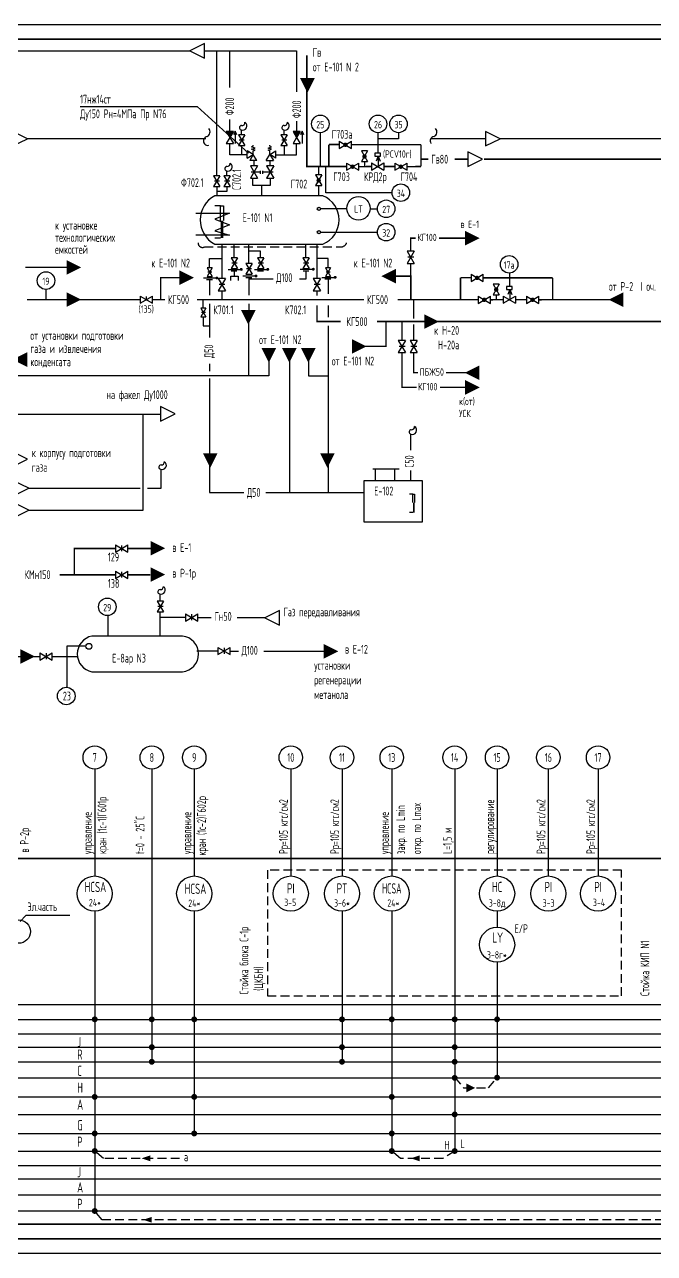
# Model space of a CAD drawing. Extents: x -1 to 1050, y 0 to 420.
# Drawn here: x 254.5 to 469.8, y 0 to 420 of the extents above; entities that cross this region are included whole.
import ezdxf
from ezdxf.enums import TextEntityAlignment as Align

# ---------------------------------------------------------------- set-up
doc = ezdxf.new("R2010")
doc.units = 0
doc.header["$LTSCALE"] = 12
doc.header["$MEASUREMENT"] = 0
doc.linetypes.add('HIDDEN', pattern=[0.375, 0.25, -0.125])
doc.layers.get('0').update_dxf_attribs({"linetype": 'CONTINUOUS'})
doc.layers.add('KIP', color=5, linetype='CONTINUOUS')
doc.styles.add('ESKD', font='eskd_u.shx', dxfattribs={"width": 0.8, "height": 3})

# ---------------------------------------------------------------- blocks, each defined once
blk = doc.blocks.new('A139')
at = {"color": 7}
for p, q in [((0, 0), (-5, 2.5)), ((-5, 2.5), (-5, -2.5)), ((-5, -2.5), (0, 0))]:
    blk.add_line(p, q, dxfattribs=at)
blk = doc.blocks.new('A142')
at = {"color": 7}
blk.add_lwpolyline([(-4.92, 0, 5, 0, 0), (0.08, 0, 0, 0, 0)], format="xyseb", dxfattribs=at)
blk = doc.blocks.new('A1', base_point=(7.87, 4.41))
blk.add_lwpolyline([(7.87, 4.41), (7.88, 6.16), (8.73, 6.5), (6.99, 6.97), (8.73, 7.46), (6.99, 8.04), (7.88, 8.38), (7.88, 8.97)])
blk = doc.blocks.new('A124')
for p, q in [((-0.02, 2.99), (-2.12, 4.21)), ((-2.12, 1.76), (-2.12, 4.21)), ((-2.12, 1.76), (-0.02, 2.99)), ((-0.02, 2.99), (-1.25, 0.89)), ((1.2, 0.89), (-1.25, 0.89)), ((1.2, 0.89), (-0.02, 2.99))]:
    blk.add_line(p, q)
at = {"xscale": 0.7, "yscale": 0.7, "zscale": 0.7}
blk.add_blockref('A1', (-0.02, 2.99), dxfattribs=at)
blk = doc.blocks.new('A111')
for p, q in [((0.9, 1.15), (5.1, -1.3)), ((0.9, -1.3), (5.1, 1.15)), ((0.9, 1.15), (0.9, -1.3)), ((5.1, -1.3), (5.1, 1.15))]:
    blk.add_line(p, q)
blk = doc.blocks.new('*X9')
at = {"color": 0}
for p, q in [((6, 11.75), (6, 11.75)), ((6, 11.3), (6.28, 11.59)), ((6, 10.86), (6.56, 11.42)), ((6, 10.42), (6.84, 11.26)), ((6, 9.98), (7.12, 11.1)), ((6, 9.54), (7.4, 10.93)), ((6, 9.09), (7.68, 10.77)), ((6, 8.65), (7.96, 10.61)), ((6.1, 8.31), (8.24, 10.45)), ((7.16, 8.93), (8.52, 10.28)), ((8.22, 9.54), (8.79, 10.12))]:
    blk.add_line(p, q, dxfattribs=at)
blk = doc.blocks.new('A121')
for p, q in [((1.22, 2.45), (-0.08, 1.87)), ((-0.08, 1.87), (1.22, 1.34)), ((-0.04, 1.87), (4.12, 1.87)), ((0, 1.23), (2.1, 0)), ((0, 1.23), (0, -1.23)), ((0, -1.23), (2.1, 0)), ((2.1, 0), (4.2, 1.23)), ((2.1, 0), (4.2, -1.23)), ((4.2, -1.23), (4.2, 1.23))]:
    blk.add_line(p, q)
at = {"xscale": 0.7, "yscale": 0.7, "zscale": 0.7}
blk.add_blockref('*X9', (-4.2, -7), dxfattribs=at)

msp = doc.modelspace()

# ---------------------------------------------------------------- linework, layer by layer
at = {"linetype": 'Continuous'}
for p, q in [((0, 420), (1050.5, 420)), ((182.5, 411), (311, 411)), ((316, 411), (347.5, 411)), ((320.18, 403.5), (320.18, 411)), ((324.64, 403.5), (324.64, 411)), ((347.5, 411), (347.5, 403.5)), ((320.18, 368.34), (320.18, 403.5)), ((324.64, 398.5), (324.64, 403.5)), ((347.5, 403.5), (347.5, 397)), ((273.5, 392), (313.5, 392)), ((313.5, 392), (331, 376)), ((324.64, 383), (324.64, 387.5)), ((347.5, 387), (347.5, 383)), ((328.68, 382.34), (328.68, 384)), ((343.18, 382.34), (343.18, 384)), ((324.64, 375.5), (324.64, 379.5)), ((329.62, 380.5), (327.87, 380.5)), ((328.68, 378.66), (328.68, 375.5)), ((344.12, 380.5), (342.38, 380.5)), ((343.18, 378.66), (343.18, 375.5)), ((347.5, 375.5), (347.5, 379.5)), ((330.5, 375.5), (324.64, 375.5)), ((340.5, 375.5), (347.5, 375.5)), ((374.16, 376), (374.16, 375)), ((376.16, 376), (374.16, 376)), ((374.16, 375), (376.16, 375)), ((376.16, 375), (376.16, 376)), ((323.68, 368.34), (323.68, 370)), ((335, 369.61), (332, 369.61)), ((332.93, 371.71), (332.93, 373.5)), ((335, 370), (335, 369)), ((336, 369), (336, 370)), ((339.5, 369.61), (336, 369.61)), ((338.43, 371.71), (338.43, 373.5)), ((370.68, 373.16), (370.68, 371.46)), ((321.12, 366.5), (319.38, 366.5)), ((324.62, 366.5), (322.88, 366.5)), ((332.5, 365), (332.5, 367.5)), ((338.5, 367.5), (338.5, 365)), ((356.5, 361.5), (319.5, 361.5)), ((323.68, 363), (320.07, 363)), ((320.18, 364.66), (320.18, 361.5)), ((323.68, 364.66), (323.68, 363)), ((338.5, 365), (332.5, 365)), ((335.5, 365), (335.5, 361.5)), ((321.5, 358), (319.5, 358)), ((321.5, 353), (321.5, 358)), ((321.5, 358), (322.5, 358)), ((322.5, 358), (322.5, 353)), ((313, 355.5), (324.5, 355.5)), ((324.5, 355.5), (319.5, 353.5)), ((319.5, 353.5), (324.5, 351.5)), ((324.5, 351.5), (319.5, 349.5)), ((319.5, 349.5), (324.5, 348)), ((324.5, 348), (313, 348)), ((321.5, 347), (319.5, 347)), ((319.5, 345), (356.5, 345)), ((326.18, 340.34), (326.18, 345)), ((331.18, 338.33), (331.18, 345)), ((350.68, 340.34), (350.68, 345)), ((335.18, 342.5), (331.18, 342.5)), ((335.18, 340.34), (335.18, 342.5)), ((387.54, 340.47), (385.54, 340.47)), ((317.75, 336.87), (317.75, 340)), ((317.75, 340), (322, 340)), ((324.08, 336.33), (328.58, 336.33)), ((327.12, 338.5), (325.38, 338.5)), ((327.12, 338.5), (325.38, 338.5)), ((332.12, 336.49), (330.38, 336.49)), ((333.13, 336.33), (337.63, 336.33)), ((336.12, 338.5), (334.38, 338.5)), ((348.68, 336.38), (353.18, 336.38)), ((351.62, 338.5), (349.88, 338.5)), ((358.25, 340), (354.5, 340)), ((358.25, 336.87), (358.25, 340)), ((315.71, 333.39), (320.21, 333.39)), ((316.73, 332.89), (318.73, 332.89)), ((318.5, 335.4), (317.1, 335.4)), ((317.75, 332.89), (317.75, 327.5)), ((325, 332.5), (325, 334)), ((325, 334), (327.5, 334)), ((325.1, 335.83), (327.1, 335.83)), ((326.18, 335.83), (326.18, 334)), ((327.5, 334), (327.5, 332.5)), ((329.12, 334.07), (333.62, 334.07)), ((330.14, 333.57), (332.14, 333.57)), ((331.18, 333.57), (331.18, 327.5)), ((339.5, 333), (331.18, 333)), ((334.16, 335.83), (336.16, 335.83)), ((350.68, 333), (348.5, 333)), ((349.7, 335.88), (351.7, 335.88)), ((350.68, 335.88), (350.68, 333)), ((356.15, 333.61), (360.65, 333.61)), ((357.17, 333.11), (359.17, 333.11)), ((359, 335.4), (357.6, 335.4)), ((358.25, 333.11), (358.25, 328)), ((323, 331.11), (321, 331.11)), ((355.5, 331.11), (353.5, 331.11)), ((415.68, 327.66), (415.68, 325.96)), ((421.16, 330.5), (419.16, 330.5)), ((419.16, 330.5), (419.16, 329.5)), ((419.16, 329.5), (421.16, 329.5)), ((421.16, 329.5), (421.16, 330.5)), ((296.13, 327.06), (296.13, 325.94)), ((315.6, 323.04), (315.6, 326)), ((317.75, 324.5), (317.75, 313)), ((331.18, 324.5), (331.18, 320.5)), ((358.25, 324), (358.25, 320)), ((316.35, 321.57), (314.95, 321.57)), ((315.6, 320.1), (315.6, 317)), ((315.6, 317), (317.78, 317)), ((331, 318), (331, 300)), ((358.25, 317), (358.25, 260.09)), ((338, 307), (338, 300)), ((345, 307), (345, 260.09)), ((351.5, 307), (351.5, 300)), ((384.54, 309.97), (382.54, 309.97)), ((388.54, 309.97), (386.54, 309.97)), ((317.75, 304), (317.75, 301.5)), ((331, 300), (214.62, 300)), ((317.75, 299), (317.75, 260.09)), ((338, 300), (331, 300)), ((351.5, 300), (358.25, 300)), ((242.8, 286.86), (301, 286.86)), ((295, 254), (295, 287)), ((386.5, 274.59), (386.5, 280)), ((301.18, 261.5), (301.18, 268)), ((382.5, 268.09), (373.5, 268.09)), ((374.5, 264.09), (374.5, 268.09)), ((381, 264.09), (381, 268.09)), ((386.5, 264.09), (386.5, 267.59)), ((256, 261.5), (294, 261.5)), ((296.5, 261.5), (301.18, 261.5)), ((390.5, 264.09), (370.5, 264.09)), ((370.5, 264.09), (370.5, 250.09)), ((390.5, 250.09), (390.5, 264.09)), ((317.75, 260.09), (329.5, 260.09)), ((337, 260.09), (370.5, 260.09)), ((387.22, 259.45), (386.08, 259.45)), ((387.22, 259.45), (387.78, 259.45)), ((387.22, 256.61), (387.22, 259.45)), ((387.78, 259.45), (387.78, 256.61)), ((256, 254), (295, 254)), ((387.22, 253.21), (386.08, 253.21)), ((370.5, 250.09), (390.5, 250.09)), ((287.69, 242), (287.69, 240)), ((287.69, 233), (287.69, 231)), ((300.83, 222.86), (300.83, 225.39)), ((301.84, 221.1), (300.09, 221.1)), ((300.83, 211), (300.83, 219.25)), ((311.58, 218.45), (311.58, 216.45)), ((309.48, 217.37), (300.83, 217.37)), ((313.68, 217.37), (318.25, 217.37)), ((327.17, 217.37), (336.59, 217.37)), ((308.5, 211), (277.53, 211)), ((275.5, 207.5), (269, 207.5)), ((269, 207.5), (269, 193.5)), ((320.62, 205.88), (313.41, 205.88)), ((322.72, 206.95), (322.72, 204.95)), ((324.82, 205.88), (327.67, 205.88)), ((336.26, 205.88), (357.13, 205.88)), ((199.02, 204), (259.71, 204)), ((261.89, 205.11), (261.89, 203.11)), ((263.85, 204), (272.61, 204)), ((277.53, 198.76), (308.5, 198.76)), ((1050.5, 0), (0, 0))]:
    msp.add_line(p, q, dxfattribs=at)
for p, q in [((375.32, 375.01), (374.62, 373.26)), ((375.32, 375.01), (376.02, 373.26)), ((375.32, 375.01), (375.32, 371.51)), ((373.08, 370.25), (377.28, 372.7)), ((373.08, 372.7), (377.28, 370.25)), ((373.08, 372.7), (373.08, 370.25)), ((377.28, 372.7), (377.28, 370.25)), ((420.32, 329.51), (419.62, 327.76)), ((420.32, 329.51), (420.32, 326.01)), ((420.32, 329.51), (421.02, 327.76)), ((294, 327.23), (298.2, 324.77)), ((294, 324.77), (298.2, 327.23)), ((294, 327.23), (294, 324.77)), ((298.2, 324.77), (298.2, 327.23)), ((418.08, 327.2), (418.08, 324.75)), ((418.08, 327.2), (422.28, 324.75)), ((418.08, 324.75), (422.28, 327.2)), ((422.28, 327.2), (422.28, 324.75))]:
    msp.add_line(p, q)
at = {"linetype": 'HIDDEN'}
msp.add_line((316, 344), (362.68, 344), dxfattribs=at)
at = {"linetype": 'Continuous', "const_width": 0.5}
msp.add_lwpolyline([(20, 5), (20, 415), (1045.5, 415), (1045.5, 5)], close=True, dxfattribs=at)
at = {"linetype": 'Continuous'}
for points, const_width in [([(355, 371.5), (351, 371.5), (351, 409.5)], 0.5), ([(255.5, 381), (316.5, 381)], 0.5), ([(358.5, 379), (358.5, 371.5)], 0.5), ([(362.02, 379), (358.5, 379)], 0.5), ([(366.28, 378.93), (390, 378.93)], 0.5), ([(390, 378.93), (390, 371.5)], 0.5), ([(393.33, 381), (412, 381)], 0.5), ([(417, 381), (486.19, 381), (486.19, 374)], 0.5), ([(390, 374), (392.5, 374)], 0.5), ([(401.5, 374), (406, 374)], 0.5), ([(411.5, 374), (510.69, 374)], 0.5), ([(355, 371.5), (355, 368.63)], 0.5), ([(364.5, 371.5), (355, 371.5)], 0.5), ([(373, 371.5), (368.76, 371.43)], 0.5), ([(377.28, 371.48), (381.02, 371.48)], 0.5), ([(390, 371.5), (385.26, 371.43)], 0.5), ([(355, 364.93), (355, 361.5)], 0.5), ([(322, 353), (322, 347)], 1), ([(322, 333.18), (322, 345)], 0.5), ([(354.43, 333.21), (354.43, 345)], 0.5), ([(386.47, 342.57), (386.47, 347), (388.15, 347)], 0.5), ([(396.19, 347), (405.27, 347)], 0.5), ([(254.82, 337), (269.32, 337)], 0.5), ([(386.47, 338.37), (386.47, 334)], 0.5), ([(301, 326), (301, 333.5), (308.5, 333.5)], 0.5), ([(386.5, 326), (386.5, 334), (380, 334)], 0.5), ([(407.02, 333.5), (403.5, 333.5)], 0.5), ([(403.5, 333.5), (403.5, 326)], 0.5), ([(411.28, 333.43), (435, 333.43)], 0.5), ([(435, 333.43), (435, 326)], 0.5), ([(313.5, 326), (322, 326), (322, 328.98)], 0.5), ([(354.43, 329.01), (354.43, 327.38)], 0.5), ([(255.32, 326), (271.82, 326)], 0.5), ([(294, 326), (273.32, 326)], 0.5), ([(298.2, 326), (302.5, 326)], 0.5), ([(322, 326), (370.5, 326)], 0.5), ([(354.43, 323.99), (354.43, 318.5), (362.5, 318.5)], 0.5), ([(382, 326), (409.5, 326)], 0.5), ([(387.47, 319.5), (387.47, 326)], 0.5), ([(418, 326), (413.76, 325.93)], 0.5), ([(422.28, 325.98), (426.02, 325.98)], 0.5), ([(435, 326), (430.26, 325.93)], 0.5), ([(435, 326), (454.69, 326)], 0.5), ([(369, 310), (378, 310), (378, 318.5)], 0.5), ([(375, 318.5), (478.03, 318.5)], 0.5), ([(383.47, 312.07), (383.47, 318.5)], 0.5), ([(387.47, 312.07), (387.47, 317.5)], 0.5), ([(383.47, 307.87), (383.47, 296), (388.5, 296)], 0.5), ([(387.47, 307.87), (387.47, 301), (389, 301)], 0.5), ([(398.5, 301), (405.5, 301)], 0.5), ([(396.5, 296), (405.5, 296)], 0.5), ([(387.5, 256.61), (387.5, 253.21)], 0.567), ([(285.59, 240.93), (271.5, 240.93), (271.5, 232)], 0.5), ([(289.79, 240.93), (298, 240.93)], 0.5), ([(266.5, 231.93), (285.51, 231.93)], 0.5), ([(289.7, 231.93), (297.5, 231.93)], 0.5)]:
    msp.add_lwpolyline(points, dxfattribs=dict(at, const_width=const_width))
for points, const_width in [([(363.8, 378.91, 1), (364.55, 378.91, 1)], 0.75), ([(370.31, 374.93, 1), (371.06, 374.93, 1)], 0.75), ([(366.25, 371.43, 1), (367, 371.43, 1)], 0.75), ([(382.75, 371.43, 1), (383.5, 371.43, 1)], 0.75), ([(354.65, 366.74, 1), (355.4, 366.74, 1)], 0.75), ([(328.33, 336.33, 1), (328.83, 336.33, 1)], 0.5), ([(337.38, 336.33, 1), (337.88, 336.33, 1)], 0.5), ([(352.93, 336.38, 1), (353.43, 336.38, 1)], 0.5), ([(319.96, 333.39, 1), (320.46, 333.39, 1)], 0.5), ([(333.37, 334.07, 1), (333.87, 334.07, 1)], 0.5), ([(360.4, 333.61, 1), (360.9, 333.61, 1)], 0.5), ([(408.8, 333.41, 1), (409.55, 333.41, 1)], 0.75), ([(415.31, 329.43, 1), (416.06, 329.43, 1)], 0.75), ([(411.25, 325.93, 1), (412, 325.93, 1)], 0.75), ([(427.75, 325.93, 1), (428.5, 325.93, 1)], 0.75)]:
    msp.add_lwpolyline(points, format="xyb", close=True, dxfattribs=dict(at, const_width=const_width))
msp.add_circle((276.5, 207.5), 1, dxfattribs=at)
for centre, radius, start, end in [((329.01, 385.38), 1.47, 249.7451, 56.6741), ((328.84, 386.5), 0.988, 260.6549, 6.8319), ((343.51, 385.38), 1.47, 249.7451, 56.6741), ((343.34, 386.5), 0.988, 260.6549, 6.8319), ((316.12, 383.34), 1.8, 296.6242, 40.224), ((328.71, 384.75), 0.776, 92.2938, 254.272), ((343.21, 384.75), 0.776, 92.2938, 254.272), ((393.62, 383.34), 1.8, 296.6242, 40.224), ((317.14, 380.22), 1.52, 97.74, 284.8768), ((394.64, 380.22), 1.52, 97.74, 212.3074), ((323.71, 370.75), 0.776, 92.2938, 254.272), ((324.01, 371.38), 1.47, 249.7451, 56.6741), ((323.84, 372.5), 0.988, 260.6549, 6.8319), ((323.8, 353.25), 9.3, 117.5291, 242.4709), ((353.07, 353.25), 8.94, 292.5862, 67.4138), ((386.71, 280.75), 0.776, 92.2938, 254.272), ((387.01, 281.38), 1.47, 249.7451, 56.6741), ((386.84, 282.5), 0.988, 260.6549, 6.8319), ((301.21, 268.75), 0.776, 92.2938, 254.272), ((301.51, 269.38), 1.47, 249.7451, 56.6741), ((301.34, 270.5), 0.988, 260.6549, 6.8319), ((300.86, 226.13), 0.776, 92.2938, 254.272), ((301.16, 226.77), 1.47, 249.7451, 56.6741), ((300.98, 227.88), 0.988, 260.6549, 6.8319), ((278.77, 204.88), 6.24, 101.4557, 258.5443), ((307.85, 204.88), 6.15, 276.0626, 83.9374)]:
    msp.add_arc(centre, radius, start, end, dxfattribs=at)
at = {"linetype": 'HIDDEN'}
for centre, radius, start, end in [((315.32, 345.33), 1.49, 179.0795, 297.1492), ((362.52, 346.22), 2.23, 274.3006, 337.0447)]:
    msp.add_arc(centre, radius, start, end, dxfattribs=at)
at = {"layer": 'KIP', "linetype": 'Continuous'}
for p, q in [((355.5, 383), (355.5, 371.5)), ((375.22, 383), (375.22, 376)), ((382.25, 382.97), (382.25, 381)), ((382.25, 381), (375.14, 381)), ((357.5, 362.5), (357.5, 371.5)), ((380, 362.5), (357.5, 362.5)), ((364.53, 357.04), (355.61, 357.04)), ((372.53, 357.04), (375.1, 357.04)), ((355.64, 349.04), (375.1, 349.04)), ((420.2, 335.06), (420.2, 330.51)), ((261.82, 329.5), (261.82, 326)), ((283, 218), (283, 211)), ((278.5, 165.5), (278.5, 129)), ((298, 165.5), (298, 65.5)), ((312.5, 165.5), (312.5, 129)), ((345.5, 165.5), (345.5, 129)), ((363, 165.5), (363, 129)), ((380, 165.5), (380, 129)), ((401.5, 165.5), (401.5, 35)), ((416, 165.5), (416, 129)), ((433.5, 165.5), (433.5, 129)), ((450.5, 165.5), (450.5, 129)), ((255, 115.5), (253, 113.5)), ((270, 115.5), (255, 115.5)), ((278.5, 117), (278.5, 35)), ((312.5, 117), (312.5, 41)), ((363, 117), (363, 65.5)), ((380, 117), (380, 35)), ((416, 117), (416, 111.5)), ((416, 99.5), (416, 60)), ((250, 80), (592.5, 80)), ((67.5, 70.5), (809.95, 70.5)), ((67.5, 65.5), (809.95, 65.5)), ((67.5, 60), (809.95, 60)), ((67.5, 53.5), (809.95, 53.5)), ((67.5, 47.5), (809.95, 47.5)), ((67.5, 41), (809.95, 41)), ((67.5, 35), (809.95, 35)), ((278.5, 35), (278.5, 14.5)), ((67.5, 25.5), (809.95, 25.5)), ((67.5, 20), (809.95, 20)), ((67.5, 14.5), (809.95, 14.5))]:
    msp.add_line(p, q, dxfattribs=at)
at = {"layer": 'KIP', "linetype": 'HIDDEN'}
for p, q in [((458.5, 131), (337.5, 131)), ((337.5, 131), (337.5, 88)), ((458.5, 88), (458.5, 131)), ((337.5, 88), (458.5, 88)), ((401.5, 60.08), (404.5, 56.58)), ((413, 56.58), (416, 60.08)), ((404.5, 56.58), (413, 56.58)), ((281.5, 32.5), (278.5, 35)), ((383, 32.5), (380, 35)), ((401.5, 35), (397.5, 32.5)), ((307.5, 32.5), (281.5, 32.5)), ((397.5, 32.5), (383, 32.5)), ((281, 11.5), (278.5, 14.5)), ((590, 11.5), (281, 11.5))]:
    msp.add_line(p, q, dxfattribs=at)
at = {"layer": 'KIP', "linetype": 'Continuous', "const_width": 0.5}
for points in [[(23.5, 135), (815.45, 135)], [(23.5, 85), (815.45, 85)], [(23.5, 75), (815.45, 75)], [(23.5, 30), (815.45, 30)], [(23.5, 10), (815.45, 10)]]:
    msp.add_lwpolyline(points, dxfattribs=at)
at = {"layer": 'KIP', "linetype": 'Continuous', "const_width": 1}
for points in [[(278, 80, 1), (279, 80, 1)], [(297.5, 80, 1), (298.5, 80, 1)], [(312, 80, 1), (313, 80, 1)], [(362.5, 80, 1), (363.5, 80, 1)], [(379.5, 80, 1), (380.5, 80, 1)], [(401, 80, 1), (402, 80, 1)], [(415.5, 80, 1), (416.5, 80, 1)], [(297.5, 70.5, 1), (298.5, 70.5, 1)], [(362.5, 70.5, 1), (363.5, 70.5, 1)], [(401, 70.5, 1), (402, 70.5, 1)], [(297.5, 65.5, 1), (298.5, 65.5, 1)], [(362.5, 65.5, 1), (363.5, 65.5, 1)], [(401, 65.5, 1), (402, 65.5, 1)], [(401, 60, 1), (402, 60, 1)], [(415.5, 60.08, 1), (416.5, 60.08, 1)], [(278, 53.5, 1), (279, 53.5, 1)], [(312, 53.5, 1), (313, 53.5, 1)], [(379.5, 53.5, 1), (380.5, 53.5, 1)], [(401, 47.5, 1), (402, 47.5, 1)], [(278, 41, 1), (279, 41, 1)], [(312, 41, 1), (313, 41, 1)], [(379.5, 41, 1), (380.5, 41, 1)], [(278, 35, 1), (279, 35, 1)], [(379.5, 35, 1), (380.5, 35, 1)], [(401, 35, 1), (402, 35, 1)], [(278, 14.5, 1), (279, 14.5, 1)]]:
    msp.add_lwpolyline(points, format="xyb", close=True, dxfattribs=at)
at = {"layer": 'KIP', "linetype": 'HIDDEN'}
for points in [[(405.5, 56.58, 3, 0, 0), (408.5, 56.58, 0, 0, 0)], [(297.5, 32.5, 2, 0, 0), (294.5, 32.5, 0, 0, 0)], [(389.5, 32.5, 2, 0, 0), (386.5, 32.5, 0, 0, 0)], [(298, 11.5, 2, 0, 0), (295, 11.5, 0, 0, 0)]]:
    msp.add_lwpolyline(points, format="xyseb", dxfattribs=at)
at = {"layer": 'KIP', "linetype": 'Continuous'}
for centre, radius in [((355.6, 386.05), 3), ((375.32, 386.05), 3), ((382.32, 386.05), 3), ((383.11, 362.56), 3), ((355.1, 357.04), 0.54), ((368.63, 357.19), 4), ((378.1, 357.05), 3), ((355.1, 349.04), 0.54), ((378.1, 349.05), 3), ((420.1, 338.05), 3), ((261.84, 332.5), 3), ((282.79, 221), 3), ((268.77, 190.5), 3), ((278.5, 169.5), 4), ((298, 169.5), 4), ((312.5, 169.5), 4), ((345.5, 169.5), 4), ((363, 169.5), 4), ((380, 169.5), 4), ((401.5, 169.5), 4), ((416, 169.5), 4), ((433.5, 169.5), 4), ((450.5, 169.5), 4), ((278.5, 123), 6), ((312.5, 123), 6), ((345.5, 123), 6), ((363, 123), 6), ((380, 123), 6), ((416, 123), 6), ((433.5, 123), 6), ((450.5, 123), 6), ((252.5, 110), 4), ((416, 105.5), 6)]:
    msp.add_circle(centre, radius, dxfattribs=at)

# ---------------------------------------------------------------- block references
at = {"linetype": 'Continuous'}
for name, p, rotation in [('A139', (311, 411), 180), ('A142', (351.18, 396.79), 270), ('A121', (324.64, 383.5), 270), ('A121', (347.5, 383.5), 270), ('A111', (333, 372.61), 270), ('A111', (338.5, 372.61), 270), ('A111', (386.54, 343.47), 270), ('A142', (376.5, 334), 180), ('A111', (322, 334.11), 270), ('A111', (354.5, 334.11), 270), ('A142', (454.19, 326), 180), ('A142', (331, 317.5), 270), ('A142', (338, 304.5), 270), ('A142', (345, 304.5), 270), ('A142', (351.5, 304.5), 270), ('A111', (383.54, 312.97), 270), ('A111', (387.54, 312.97), 270), ('A142', (250.5, 305.5), 180), ('A142', (405, 301), 180), ('A142', (318, 268.59), 270), ('A142', (358, 268.59), 270), ('A139', (336.59, 217.24), 180)]:
    msp.add_blockref(name, p, dxfattribs=dict(at, rotation=rotation))
for name, p in [('A139', (255.5, 381)), ('A139', (417, 381)), ('A124', (332.7, 372.63)), ('A111', (361.18, 379)), ('A139', (411, 374)), ('A111', (363.66, 371.5)), ('A111', (380.16, 371.5)), ('A142', (410, 347)), ('A142', (273.82, 337)), ('A142', (312.32, 333.5)), ('A111', (406.18, 333.5)), ('A142', (273.82, 326)), ('A111', (408.66, 326)), ('A111', (425.16, 326)), ('A142', (396, 318.5)), ('A142', (371.32, 310)), ('A142', (410, 296)), ('A139', (306, 287)), ('A139', (255.5, 271.5)), ('A139', (256, 261.5)), ('A139', (256, 254)), ('A111', (284.69, 241)), ('A142', (302.5, 241)), ('A111', (284.69, 232)), ('A142', (302.5, 232)), ('A111', (308.58, 217.45)), ('A142', (258.02, 204)), ('A111', (319.72, 205.95)), ('A142', (361.67, 205.78)), ('A111', (258.89, 204.11))]:
    msp.add_blockref(name, p, dxfattribs=at)
at = {"linetype": 'Continuous', "rotation": 270}
for p, xscale, yscale, zscale in [((328.75, 383.12), 0.875, 0.875, 0.875), ((343.25, 383.12), 0.875, 0.875, 0.875), ((370.75, 377.62), 0.875, 0.875, 0.875), ((320.25, 369.12), 0.875, 0.875, 0.875), ((323.75, 369.12), 0.875, 0.875, 0.875), ((355.09, 369.41), 0.875, 0.875, 0.875), ((326.25, 341.12), 0.875, 0.875, 0.875), ((326.25, 341.12), 0.875, 0.875, 0.875), ((335.25, 341.12), 0.875, 0.875, 0.875), ((350.75, 341.12), 0.875, 0.875, 0.875), ((317.8, 337.5), 0.7000000000000001, 0.7000000000000001, 0.7000000000000001), ((331.25, 339.12), 0.875, 0.875, 0.875), ((358.3, 337.5), 0.7000000000000001, 0.7000000000000001, 0.7000000000000001), ((415.75, 332.12), 0.875, 0.875, 0.875), ((315.65, 323.67), 0.7000000000000001, 0.7000000000000001, 0.7000000000000001), ((300.96, 223.73), 0.875, 0.875, 0.875)]:
    msp.add_blockref('A111', p, dxfattribs=dict(at, xscale=xscale, yscale=yscale, zscale=zscale))
at = {"linetype": 'Continuous', "xscale": -1}
msp.add_blockref('A124', (338.3, 372.63), dxfattribs=at)

# ---------------------------------------------------------------- texts
at = {"linetype": 'Continuous', "style": 'ESKD', "width": 0.8}
for s, height, p in [('Гв', 3, (353, 409)), ('от Е-101 N 2', 3, (353, 404)), ('17нж14ст', 3, (273.5, 393)), ('Ду150 Рн=4МПа Пр N76', 3, (273.5, 388)), ('Г703а', 3, (359.5, 381)), ('(PCV10г)', 2.5, (377, 374.5)), ('Гв80', 3, (393.5, 372.5)), ('Ф702.1', 3, (308, 364.5)), ('Г702', 3, (345.5, 364)), ('Г703', 3, (360, 366.5)), ('КРД2р', 3, (370.5, 366.5)), ('Г704', 3, (383, 366.5)), ('Е-101 N1', 3, (329, 352.5)), ('в Е-1', 2.5, (403.5, 350.5)), ('к установке', 3, (264.93, 349.9)), ('технологических', 3, (264.93, 345.74)), ('емкостей', 3, (264.93, 341.66)), ('КГ100', 2.5, (388.77, 346)), ('к Е-101 N2', 3, (297.84, 337)), ('к Е-101 N2', 3, (366.98, 337)), ('Д100', 3, (340.5, 332)), ('от Р-2  I оч.', 3, (454.19, 329)), ('(135)', 2.5, (293.5, 321.5)), ('КГ500', 3, (303.5, 324.5)), ('К701.1', 3, (319, 321)), ('К702.1', 3, (343.5, 321)), ('КГ500', 3, (371.5, 324.5)), ('КГ500', 3, (364.5, 317)), ('к Н-20', 3, (394.5, 314)), ('от установки подготовки', 3, (256.5, 312.25)), ('от Е-101 N2', 3, (334.68, 310.8)), (' Н-20а', 3, (394.5, 309)), ('газа и извлечения', 3, (256.5, 307.75)), ('конденсата', 3, (256.5, 303.25)), ('от Е-101 N2', 3, (359.5, 303.5)), ('ПБЖ50', 2.5, (389.5, 300)), ('на факел Ду1000', 3, (282.5, 292)), ('КГ100', 2.5, (389, 295)), ('к(от)', 2.5, (403, 290)), ('УСК', 2.5, (403, 285.83)), ('к корпусу подготовки', 3, (257, 272.16)), ('газа', 3, (257, 267.16)), ('Д50', 3, (330.5, 258.59)), ('Е-102', 3, (374, 259.09)), ('129', 3, (283, 236.5)), ('в Е-1', 3, (305, 239.75)), ('КМн150', 3, (254.5, 230.5)), ('в Р-1р', 3, (305, 231)), ('138', 3, (283, 227.5)), ('Гн50', 3, (319.43, 216.23)), ('Газ передавливания', 3, (342.99, 217.74)), ('Д100', 3, (328.68, 204.61)), ('в Е-12', 3, (364, 205)), ('Е-8ар N3', 3, (284.44, 201.95)), ('установки', 3, (353.5, 199.5)), ('регенерации', 3, (353.5, 194.5)), ('метанола', 3, (353.5, 189.5))]:
    msp.add_text(s, height=height, dxfattribs=at).set_placement(p)
for s, p in [('Ф200', (326.14, 389)), ('Ф200', (349, 388)), ('С702.1', (328.5, 363.5)), ('Д50', (319, 306)), ('С50', (387.5, 268.59))]:
    msp.add_text(s, height=3, rotation=90, dxfattribs=at).set_placement(p)
at = {"layer": 'KIP', "linetype": 'Continuous', "style": 'ESKD'}
for s, height, width, p in [('25', 2.5, 0.8, (355.6, 384.55)), ('26', 2.5, 0.8, (375.32, 384.55)), ('35', 2.5, 0.8, (382.32, 384.55)), ('34', 2.5, 0.8, (383.11, 361.06)), ('LT', 2.5, 0.8, (368.63, 355.69)), ('27', 2.5, 0.8, (378.1, 355.55)), ('32', 2.5, 0.8, (378.1, 347.55)), ('17a', 2.5, 0.8, (420.1, 336.55)), ('19', 2.5, 0.8, (261.84, 331)), ('29', 2.5, 0.8, (282.79, 219.5)), ('23', 3, 0.8, (269, 189)), ('7', 3, 0.8, (278.5, 168)), ('8', 3, 0.8, (298, 168)), ('9', 3, 0.8, (312.5, 168)), ('10', 3, 0.8, (345.5, 168)), ('11', 3, 0.8, (363, 168)), ('13', 3, 0.8, (380, 168)), ('14', 3, 0.8, (401.5, 168)), ('15', 3, 0.8, (416, 168)), ('16', 3, 0.8, (433.5, 168)), ('17', 3, 0.8, (450.5, 168)), ('HCSA', 3.5, 0.8, (278.71, 123.5)), ('HCSA', 3.5, 0.8, (312.92, 122.88)), ('PI', 3.5, 0.8, (345.5, 123)), ('PT', 3.5, 0.8, (363, 123)), ('HCSA', 3.5, 0.7, (380, 123)), ('HC', 3.5, 0.8, (416, 123.5)), ('PI', 3.5, 0.8, (433.5, 123.5)), ('PI', 3.5, 0.8, (450.5, 123.5)), ('24*', 2.5, 0.8, (278.57, 118.66)), ('24*', 2.5, 0.8, (312.52, 118.45)), ('3-5', 2.5, 0.8, (345.3, 118.71)), ('3-6*', 2.5, 0.8, (363, 118.5)), ('3-8д', 2.5, 0.8, (416, 118.5)), ('3-3', 2.5, 0.8, (433.6, 118.5)), ('3-4', 2.5, 0.8, (450.82, 118.71)), ('LY', 3.5, 0.8, (416.21, 106.21)), ('3-8г*', 2.5, 0.8, (415.9, 100.78))]:
    msp.add_text(s, height=height, dxfattribs=dict(at, width=width)).set_placement(p, align=Align.CENTER)
at = {"layer": 'KIP', "linetype": 'Continuous', "style": 'ESKD', "width": 0.8}
for s, p in [('кран (1с-2)Г602р', (316.5, 136)), ('кран (1с-1)Г601р', (282.5, 136.5)), ('Рр=105 кгс/см2', (344.5, 136.5)), ('Рр=105 кгс/см2', (362, 136.5)), ('закр. по Lmin', (384.5, 136.5)), ('откр. по Lmax', (390, 136.5)), ('регулирование', (415, 136.5)), ('Рр=105 кгс/см2', (432.5, 136.5)), ('Рр=105 кгс/см2', (449.5, 136.5)), ('управление', (277.5, 136.5)), ('t=0 - 25"C', (295.5, 136.5)), ('управление', (311.5, 136.5)), ('управление', (379, 136.5)), ('в Р-2р', (256, 137)), ('L=1,5 м', (400.5, 136.5)), ('Стойка блока С-1р', (331, 88.5)), ('Стойка КИП N1', (468, 88)), (' (ЦКБН)', (336, 88.5))]:
    msp.add_text(s, height=3, rotation=90, dxfattribs=at).set_placement(p)
for s, height, p in [('Эл.часть', 3, (255.5, 117)), ('24*', 2.5, (378.5, 118.5)), ('E/P', 3, (422, 109.5)), ('J', 3.5, (272.5, 70.5)), ('R', 3.5, (272.5, 66.21)), ('C', 3.5, (272.5, 60.69)), ('H', 3.5, (272.5, 54.91)), ('A', 3.5, (272.5, 49.12)), ('G', 3.5, (272.5, 42.07)), ('P', 3.5, (272.5, 36.41)), ('H', 3, (398, 35.5)), ('L', 3, (403.5, 36)), ('J', 3.5, (272.5, 26)), ('A', 3.5, (272.5, 20.83)), ('P', 3.5, (272.5, 15.17))]:
    msp.add_text(s, height=height, dxfattribs=at).set_placement(p)
at = {"layer": 'KIP', "linetype": 'HIDDEN', "style": 'ESKD', "width": 0.8}
msp.add_text('а', height=3, dxfattribs=at).set_placement((309, 31.5))

doc.saveas('drawing.dxf')
